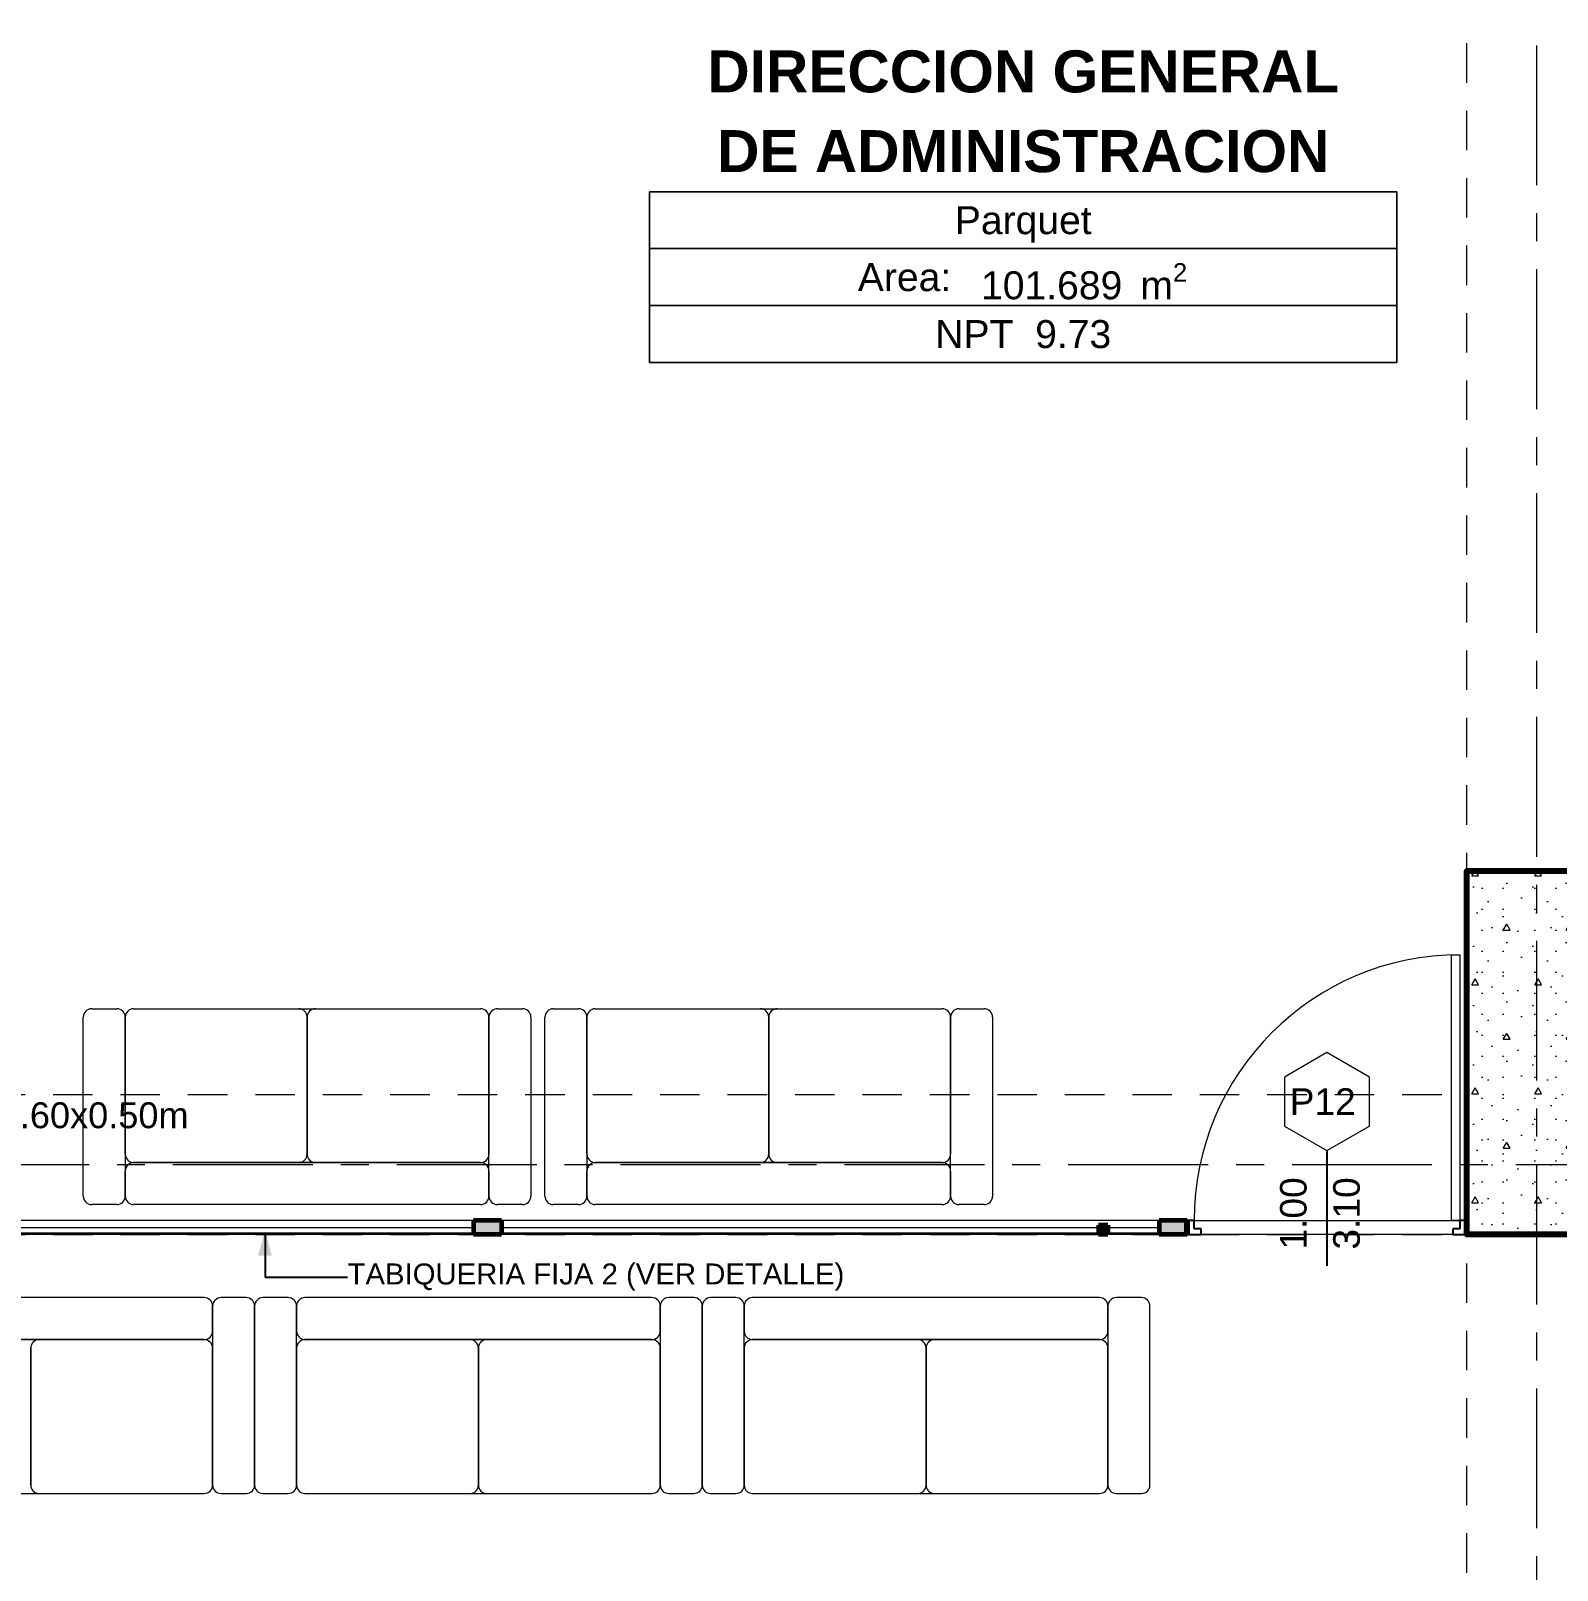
# Model space of a CAD drawing. Header units: inches. Extents: x -19 to 5698, y -728 to 92.
# Drawn here: x 195.94 to 201.39, y 28.5 to 34 of the extents above; entities that cross this region are included whole.
import ezdxf

# ---------------------------------------------------------------- set-up
doc = ezdxf.new("R2010")
doc.units = ezdxf.units.IN
doc.header["$MEASUREMENT"] = 0
doc.set_wipeout_variables(frame=1)
for name, pattern in [('Hidden Line', [0.195611, 0.141111, -0.0545]), ('Punto & Raya', [0.65, 0.5, -0.075, 0, -0.075]), ('Wipeout_Contour', [1, 0, -1])]:
    doc.linetypes.add(name, pattern=pattern)
doc.layers.get('0').update_dxf_attribs({"color": 61})
for name, color, linetype in [('02 _ ARQ _ ALB _ Ejes Generales', 251, 'Continuous'), ('02 _ ARQ _ ALB _ Mobiliario', 7, 'Continuous'), ('02 _ ARQ _ ALB _ Muros Interiores', 7, 'Continuous'), ('02 _ ARQ _ ZON _ Espacio.3D', 7, 'Continuous'), ('08 _ STR _ EXT _ 06 Columnas', 7, 'Continuous'), ('08 _ STR _ EXT _ 09 Vigas', 251, 'Continuous'), ('Acabado - Muros', 7, 'Continuous'), ('Notas - Etiquetas', 7, 'Continuous')]:
    doc.layers.add(name, color=color, linetype=linetype)
doc.styles.add('Estilo_Generado_1', font='swisseb.ttf')
doc.styles.add('Estilo_Generado_4', font='swisse.ttf')
doc.styles.add('Estilo_Generado_7', font='swisse.ttf')
doc.dimstyles.new('Estilo_Generado__8', dxfattribs={"dimtxt": 0.18, "dimasz": 0.0912, "dimexe": 0.18, "dimexo": 0.0625, "dimgap": 0, "dimtad": 0, "dimtih": 1, "dimtoh": 1, "dimdec": 4, "dimzin": 0, "dimdsep": 46, "dimcen": 0.09, "dimadec": 0, "dimazin": 0, "dimtfac": 1, "dimtdec": 4, "dimtmove": 0, "dimatfit": 3, "dimldrblk": 'ARROWHEAD_5', "dimfxl": 1, "dimtolj": 1, "dimtzin": 0, "dimarcsym": 0})

# ---------------------------------------------------------------- blocks, each defined once
blk = doc.blocks.new('ARROWHEAD_5')
at = {"linetype": 'Continuous', "lineweight": 0}
blk.add_hatch(color=0, dxfattribs=at).paths.add_polyline_path([(-1, 0.2679), (0, 0), (-1, -0.2679)])
at = {"color": 0, "linetype": 'Continuous', "lineweight": 0}
blk.add_line((0, 0), (-1, 0), dxfattribs=at)

msp = doc.modelspace()

# ---------------------------------------------------------------- hatches: boundary and pattern name
at = {"layer": '08 _ STR _ EXT _ 06 Columnas', "linetype": 'Continuous', "lineweight": 9}
h = msp.add_hatch(dxfattribs=at)
h.set_pattern_fill('HORMIGÓN_EN_MASA_0002', style=0, pattern_type=2)
h.set_pattern_definition([(0, (185.00004, 1e-08), (0, 0.3897114), [0.024375, -0.200625]), (0, (185.11254, 0.19486), (0, 0.3897114), [0.024375, -0.200625]), (60, (185.00004, 1e-08), (-0.3375, 0.1948557), [0.024375, -0.200625]), (60, (185.22504, 1e-08), (-0.3375, 0.1948557), [0.024375, -0.200625]), (120, (185.0244, 1e-08), (0.3375, 0.1948557), [0.024375, -0.200625]), (120, (185.2494, 1e-08), (0.3375, 0.1948557), [0.024375, -0.200625]), (0, (185.00004, 0.0375), (0, 0.075), [0, -0.075, 0, -0.1125]), (45, (185.03754, 0.0375), (-0.05303301, 0.05303301), [0, -0.05625, 0, -0.09375])])
h.paths.add_polyline_path([(201.97, 29.7), (201.97, 30.1999), (201.57, 30.2), (201.57, 31.0001), (201.07, 31.0002), (201.07, 29.7)])

# ---------------------------------------------------------------- linework, layer by layer
at = {"layer": '02 _ ARQ _ ALB _ Ejes Generales', "color": 251, "linetype": 'Punto & Raya', "lineweight": 13, "true_color": 0x636466}
for p, q in [((201.32, 3.05), (201.32, 44.9)), ((190.8454, 29.95), (239.57, 29.95))]:
    msp.add_line(p, q, dxfattribs=at)
at = {"layer": '02 _ ARQ _ ALB _ Mobiliario', "color": 175, "linetype": 'Continuous', "lineweight": 13}
for p, q in [((196.1549, 30.5068), (196.2449, 30.5068)), ((196.3049, 30.5068), (196.8949, 30.5068)), ((196.3049, 30.5068), (197.5449, 30.5068)), ((196.9549, 30.5068), (197.5449, 30.5068)), ((197.6049, 30.5068), (197.6949, 30.5068)), ((197.8049, 30.5068), (197.8949, 30.5068)), ((197.9549, 30.5068), (198.5449, 30.5068)), ((197.9549, 30.5068), (199.1949, 30.5068)), ((198.6049, 30.5068), (199.1949, 30.5068)), ((199.2549, 30.5068), (199.3449, 30.5068)), ((196.1249, 29.8368), (196.1249, 30.4768)), ((196.2749, 29.9868), (196.2749, 30.4768)), ((196.2749, 29.9868), (196.2749, 30.4768)), ((196.2749, 30.4768), (196.2749, 29.8368)), ((196.9249, 30.4768), (196.9249, 29.9868)), ((196.9249, 29.9868), (196.9249, 30.4768)), ((197.5749, 30.4768), (197.5749, 29.9868)), ((197.5749, 30.4768), (197.5749, 29.9868)), ((197.5749, 29.8368), (197.5749, 30.4768)), ((197.7249, 30.4768), (197.7249, 29.8368)), ((197.7749, 29.8368), (197.7749, 30.4768)), ((197.9249, 29.9868), (197.9249, 30.4768)), ((197.9249, 29.9868), (197.9249, 30.4768)), ((197.9249, 30.4768), (197.9249, 29.8368)), ((198.5749, 30.4768), (198.5749, 29.9868)), ((198.5749, 29.9868), (198.5749, 30.4768)), ((199.2249, 30.4768), (199.2249, 29.9868)), ((199.2249, 30.4768), (199.2249, 29.9868)), ((199.2249, 29.8368), (199.2249, 30.4768)), ((199.3749, 30.4768), (199.3749, 29.8368)), ((196.8949, 29.9568), (196.3049, 29.9568)), ((197.5449, 29.9568), (196.3049, 29.9568)), ((196.3049, 29.9568), (197.5449, 29.9568)), ((197.5449, 29.9568), (196.9549, 29.9568)), ((198.5449, 29.9568), (197.9549, 29.9568)), ((199.1949, 29.9568), (197.9549, 29.9568)), ((197.9549, 29.9568), (199.1949, 29.9568)), ((199.1949, 29.9568), (198.6049, 29.9568)), ((196.2749, 29.8368), (196.2749, 29.9268)), ((197.5749, 29.9268), (197.5749, 29.8368)), ((197.9249, 29.8368), (197.9249, 29.9268)), ((199.2249, 29.9268), (199.2249, 29.8368)), ((196.2449, 29.8068), (196.1549, 29.8068)), ((197.5449, 29.8068), (196.3049, 29.8068)), ((197.6949, 29.8068), (197.6049, 29.8068)), ((197.8949, 29.8068), (197.8049, 29.8068)), ((199.1949, 29.8068), (197.9549, 29.8068)), ((199.3449, 29.8068), (199.2549, 29.8068)), ((196.5572, 29.4743), (195.3172, 29.4743)), ((196.5872, 29.3543), (196.5872, 29.4443)), ((196.5872, 29.4443), (196.5872, 28.8043)), ((196.7072, 29.4743), (196.6172, 29.4743)), ((196.7372, 28.8043), (196.7372, 29.4443)), ((196.7372, 29.4443), (196.7372, 28.8043)), ((196.8572, 29.4743), (196.7672, 29.4743)), ((196.8872, 29.4443), (196.8872, 29.3543)), ((196.8872, 28.8043), (196.8872, 29.4443)), ((198.1572, 29.4743), (196.9172, 29.4743)), ((198.1872, 29.3543), (198.1872, 29.4443)), ((198.1872, 29.4443), (198.1872, 28.8043)), ((198.3072, 29.4743), (198.2172, 29.4743)), ((198.3372, 28.8043), (198.3372, 29.4443)), ((198.3372, 29.4443), (198.3372, 28.8043)), ((198.4572, 29.4743), (198.3672, 29.4743)), ((198.4872, 29.4443), (198.4872, 29.3543)), ((198.4872, 28.8043), (198.4872, 29.4443)), ((199.7572, 29.4743), (198.5172, 29.4743)), ((199.7872, 29.3543), (199.7872, 29.4443)), ((199.7872, 29.4443), (199.7872, 28.8043)), ((199.9072, 29.4743), (199.8172, 29.4743)), ((199.9372, 28.8043), (199.9372, 29.4443)), ((196.5572, 29.3243), (195.3172, 29.3243)), ((195.3172, 29.3243), (196.5572, 29.3243)), ((195.9372, 28.8043), (195.9372, 29.2943)), ((195.9372, 29.2943), (195.9372, 28.8043)), ((196.5572, 29.3243), (195.9672, 29.3243)), ((196.5872, 28.8043), (196.5872, 29.2943)), ((196.5872, 28.8043), (196.5872, 29.2943)), ((196.8872, 29.2943), (196.8872, 28.8043)), ((196.8872, 29.2943), (196.8872, 28.8043)), ((197.5072, 29.3243), (196.9172, 29.3243)), ((198.1572, 29.3243), (196.9172, 29.3243)), ((196.9172, 29.3243), (198.1572, 29.3243)), ((197.5372, 28.8043), (197.5372, 29.2943)), ((197.5372, 29.2943), (197.5372, 28.8043)), ((198.1572, 29.3243), (197.5672, 29.3243)), ((198.1872, 28.8043), (198.1872, 29.2943)), ((198.1872, 28.8043), (198.1872, 29.2943)), ((198.4872, 29.2943), (198.4872, 28.8043)), ((198.4872, 29.2943), (198.4872, 28.8043)), ((199.1072, 29.3243), (198.5172, 29.3243)), ((199.7572, 29.3243), (198.5172, 29.3243)), ((198.5172, 29.3243), (199.7572, 29.3243)), ((199.1372, 28.8043), (199.1372, 29.2943)), ((199.1372, 29.2943), (199.1372, 28.8043)), ((199.7572, 29.3243), (199.1672, 29.3243)), ((199.7872, 28.8043), (199.7872, 29.2943)), ((199.7872, 28.8043), (199.7872, 29.2943)), ((195.3172, 28.7743), (196.5572, 28.7743)), ((195.9672, 28.7743), (196.5572, 28.7743)), ((196.6172, 28.7743), (196.7072, 28.7743)), ((196.7672, 28.7743), (196.8572, 28.7743)), ((196.9172, 28.7743), (197.5072, 28.7743)), ((196.9172, 28.7743), (198.1572, 28.7743)), ((197.5672, 28.7743), (198.1572, 28.7743)), ((198.2172, 28.7743), (198.3072, 28.7743)), ((198.3672, 28.7743), (198.4572, 28.7743)), ((198.5172, 28.7743), (199.1072, 28.7743)), ((198.5172, 28.7743), (199.7572, 28.7743)), ((199.1672, 28.7743), (199.7572, 28.7743)), ((199.8172, 28.7743), (199.9072, 28.7743))]:
    msp.add_line(p, q, dxfattribs=at)
for centre, start, end in [((196.1549, 30.4768), 90, 180), ((196.2449, 30.4768), 0, 90), ((196.3049, 30.4768), 90, 180), ((196.3049, 30.4768), 90, 180), ((196.8949, 30.4768), 0, 90), ((196.9549, 30.4768), 90, 180), ((197.5449, 30.4768), 0, 90), ((197.5449, 30.4768), 0, 90), ((197.6049, 30.4768), 90, 180), ((197.6949, 30.4768), 0, 90), ((197.8049, 30.4768), 90, 180), ((197.8949, 30.4768), 0, 90), ((197.9549, 30.4768), 90, 180), ((197.9549, 30.4768), 90, 180), ((198.5449, 30.4768), 0, 90), ((198.6049, 30.4768), 90, 180), ((199.1949, 30.4768), 0, 90), ((199.1949, 30.4768), 0, 90), ((199.2549, 30.4768), 90, 180), ((199.3449, 30.4768), 0, 90), ((196.3049, 29.9868), 180, 270), ((196.3049, 29.9868), 180, 270), ((196.3049, 29.9268), 90, 180), ((196.8949, 29.9868), 270, 0), ((196.9549, 29.9868), 180, 270), ((197.5449, 29.9868), 270, 0), ((197.5449, 29.9868), 270, 0), ((197.5449, 29.9268), 0, 90), ((197.9549, 29.9868), 180, 270), ((197.9549, 29.9868), 180, 270), ((197.9549, 29.9268), 90, 180), ((198.5449, 29.9868), 270, 0), ((198.6049, 29.9868), 180, 270), ((199.1949, 29.9868), 270, 0), ((199.1949, 29.9868), 270, 0), ((199.1949, 29.9268), 0, 90), ((196.1549, 29.8368), 180, 270), ((196.2449, 29.8368), 270, 0), ((196.3049, 29.8368), 180, 270), ((197.5449, 29.8368), 270, 0), ((197.6049, 29.8368), 180, 270), ((197.6949, 29.8368), 270, 0), ((197.8049, 29.8368), 180, 270), ((197.8949, 29.8368), 270, 0), ((197.9549, 29.8368), 180, 270), ((199.1949, 29.8368), 270, 0), ((199.2549, 29.8368), 180, 270), ((199.3449, 29.8368), 270, 0), ((196.5572, 29.4443), 0, 90), ((196.6172, 29.4443), 90, 180), ((196.7072, 29.4443), 0, 90), ((196.7672, 29.4443), 90, 180), ((196.8572, 29.4443), 0, 90), ((196.9172, 29.4443), 90, 180), ((198.1572, 29.4443), 0, 90), ((198.2172, 29.4443), 90, 180), ((198.3072, 29.4443), 0, 90), ((198.3672, 29.4443), 90, 180), ((198.4572, 29.4443), 0, 90), ((198.5172, 29.4443), 90, 180), ((199.7572, 29.4443), 0, 90), ((199.8172, 29.4443), 90, 180), ((199.9072, 29.4443), 0, 90), ((196.5572, 29.3543), 270, 0), ((196.9172, 29.3543), 180, 270), ((198.1572, 29.3543), 270, 0), ((198.5172, 29.3543), 180, 270), ((199.7572, 29.3543), 270, 0), ((195.9672, 29.2943), 90, 180), ((196.5572, 29.2943), 0, 90), ((196.5572, 29.2943), 0, 90), ((196.9172, 29.2943), 90, 180), ((196.9172, 29.2943), 90, 180), ((197.5072, 29.2943), 0, 90), ((197.5672, 29.2943), 90, 180), ((198.1572, 29.2943), 0, 90), ((198.1572, 29.2943), 0, 90), ((198.5172, 29.2943), 90, 180), ((198.5172, 29.2943), 90, 180), ((199.1072, 29.2943), 0, 90), ((199.1672, 29.2943), 90, 180), ((199.7572, 29.2943), 0, 90), ((199.7572, 29.2943), 0, 90), ((195.9672, 28.8043), 180, 270), ((196.5572, 28.8043), 270, 0), ((196.5572, 28.8043), 270, 0), ((196.6172, 28.8043), 180, 270), ((196.7072, 28.8043), 270, 0), ((196.7672, 28.8043), 180, 270), ((196.8572, 28.8043), 270, 0), ((196.9172, 28.8043), 180, 270), ((196.9172, 28.8043), 180, 270), ((197.5072, 28.8043), 270, 0), ((197.5672, 28.8043), 180, 270), ((198.1572, 28.8043), 270, 0), ((198.1572, 28.8043), 270, 0), ((198.2172, 28.8043), 180, 270), ((198.3072, 28.8043), 270, 0), ((198.3672, 28.8043), 180, 270), ((198.4572, 28.8043), 270, 0), ((198.5172, 28.8043), 180, 270), ((198.5172, 28.8043), 180, 270), ((199.1072, 28.8043), 270, 0), ((199.1672, 28.8043), 180, 270), ((199.7572, 28.8043), 270, 0), ((199.7572, 28.8043), 270, 0), ((199.8172, 28.8043), 180, 270), ((199.9072, 28.8043), 270, 0)]:
    msp.add_arc(centre, 0.03, start, end, dxfattribs=at)
at = {"layer": '02 _ ARQ _ ALB _ Muros Interiores', "color": 165, "linetype": 'Continuous', "lineweight": 15}
for p, q in [((201.015, 29.75), (201.015, 30.7)), ((201.015, 30.7), (201.045, 30.7)), ((201.045, 30.7), (201.045, 29.75)), ((201.045, 29.75), (201.015, 29.75))]:
    msp.add_line(p, q, dxfattribs=at)
at = {"layer": '02 _ ARQ _ ALB _ Muros Interiores', "color": 152, "linetype": 'Continuous', "lineweight": 25}
msp.add_line((200.57, 30), (200.57, 29.5875), dxfattribs=at)
at = {"layer": '02 _ ARQ _ ALB _ Muros Interiores', "color": 7, "linetype": 'Continuous', "lineweight": 80}
for p, q in [((200.07, 29.7), (200.07, 29.75)), ((200.07, 29.7), (200.07, 29.75)), ((200.07, 29.7), (200.07, 29.75)), ((201.07, 29.7), (201.07, 29.75)), ((201.07, 29.7), (201.07, 29.75)), ((201.07, 29.7), (201.07, 29.75))]:
    msp.add_line(p, q, dxfattribs=at)
at = {"layer": '02 _ ARQ _ ALB _ Muros Interiores', "color": 165, "linetype": 'Continuous', "lineweight": 25}
for p, q in [((200.095, 29.75), (200.07, 29.75)), ((200.07, 29.75), (200.07, 29.7)), ((200.095, 29.72), (200.095, 29.75)), ((200.12, 29.72), (200.095, 29.72)), ((200.12, 29.7), (200.12, 29.72)), ((201.045, 29.72), (201.02, 29.72)), ((201.02, 29.72), (201.02, 29.7)), ((201.07, 29.75), (201.045, 29.75)), ((201.045, 29.75), (201.045, 29.72)), ((201.07, 29.7), (201.07, 29.75)), ((200.07, 29.7), (200.12, 29.7)), ((201.02, 29.7), (201.07, 29.7))]:
    msp.add_line(p, q, dxfattribs=at)
at = {"layer": '02 _ ARQ _ ALB _ Muros Interiores', "color": 251, "linetype": 'Continuous', "lineweight": 13, "flags": 128}
msp.add_lwpolyline([(200.57, 30.35), (200.4184, 30.2625), (200.4184, 30.0875), (200.57, 30), (200.7216, 30.0875), (200.7216, 30.2625)], close=True, dxfattribs=at)
at = {"layer": '02 _ ARQ _ ALB _ Muros Interiores', "color": 165, "linetype": 'Continuous', "lineweight": 15}
msp.add_arc((201.045, 29.75), 0.95, 90, 180, dxfattribs=at)
at = {"layer": '02 _ ARQ _ ZON _ Espacio.3D', "color": 251, "linetype": 'Continuous', "lineweight": 13}
for p, q in [((200.8202, 33.4271), (198.1487, 33.4271)), ((198.1487, 33.4271), (198.1487, 32.8163)), ((198.1487, 33.4271), (200.8202, 33.4271)), ((198.1487, 33.2235), (198.1487, 33.4271)), ((200.8202, 32.8163), (200.8202, 33.4271)), ((200.8202, 33.4271), (200.8202, 33.2235)), ((200.8202, 33.2235), (198.1487, 33.2235)), ((198.1487, 33.2235), (200.8202, 33.2235)), ((198.1487, 33.0199), (198.1487, 33.2235)), ((200.8202, 33.2235), (200.8202, 33.0199)), ((200.8202, 33.0199), (198.1487, 33.0199)), ((198.1487, 33.0199), (200.8202, 33.0199)), ((198.1487, 32.8163), (198.1487, 33.0199)), ((200.8202, 33.0199), (200.8202, 32.8163)), ((198.1487, 32.8163), (200.8202, 32.8163)), ((200.8202, 32.8163), (198.1487, 32.8163))]:
    msp.add_line(p, q, dxfattribs=at)
at = {"layer": '02 _ ARQ _ ZON _ Espacio.3D', "color": 254, "linetype": 'Continuous', "lineweight": 0, "flags": 128}
for points in [[(201.07, 31.0002), (205.02, 31), (205.02, 39), (201.0699, 39), (201.0698, 39.7505), (196.27, 39.7505), (196.2701, 39.4), (194.57, 39.4), (194.57, 37.7), (194.22, 37.7), (194.22, 33.75), (193.32, 33.75), (193.32, 29.75), (194.07, 29.75), (194.07, 30.7), (194.57, 30.7), (194.57, 30.2), (195.07, 30.2), (195.07, 29.75), (201.07, 29.75)], [(205.02, 18.65), (205.02, 29.6999), (193.32, 29.6999), (193.32, 25.3384), (194.57, 25.3384), (194.57, 25.1632), (193.32, 25.1632), (193.32, 18.6489)]]:
    msp.add_lwpolyline(points, close=True, dxfattribs=at)
at = {"layer": '08 _ STR _ EXT _ 06 Columnas', "color": 7, "linetype": 'Continuous', "lineweight": 80, "flags": 128}
msp.add_lwpolyline([(201.97, 29.7), (201.07, 29.7), (201.07, 31.0002), (201.57, 31.0001), (201.57, 30.2), (201.97, 30.1999)], close=True, dxfattribs=at)
at = {"layer": '08 _ STR _ EXT _ 09 Vigas', "color": 251, "linetype": 'Hidden Line', "lineweight": 13, "true_color": 0x636466}
for p, q in [((201.07, 30.2), (201.07, 39.4)), ((194.57, 30.2), (201.07, 30.2)), ((194.57, 29.7), (215.07, 29.7)), ((201.07, 17.4), (201.07, 29.7))]:
    msp.add_line(p, q, dxfattribs=at)
at = {"layer": 'Acabado - Muros', "color": 7, "linetype": 'Continuous', "lineweight": 60}
msp.add_line((200.07, 29.75), (200.07, 29.7), dxfattribs=at)

# ---------------------------------------------------------------- texts
at = {"layer": '02 _ ARQ _ ALB _ Muros Interiores', "color": 5, "lineweight": 25, "insert": (200.4367, 30.1275), "char_height": 0.095, "attachment_point": 7, "style": 'Estilo_Generado_4'}
msp.add_mtext('\\A1;{\\pql;\\pt0;\\fSwis721 Ex BT|b0|i0|c0|p34;P12\\fSwis721 Ex BT|b0|i0|c0|p34;\\fSwis721 Ex BT|b0|i0|c0|p34;\\fSwis721 Ex BT|b0|i0|c0|p34;}', dxfattribs=at)
at = {"layer": '02 _ ARQ _ ALB _ Muros Interiores', "color": 5, "lineweight": 25, "char_height": 0.095, "attachment_point": 7, "rotation": 90, "style": 'Estilo_Generado_4'}
for s, insert in [('\\A1;{\\pql;\\pt0;\\fSwis721 Ex BT|b0|i0|c0|p34;1.00\\fSwis721 Ex BT|b0|i0|c0|p34;\\A1{\\H.66x;\\S^  ;}\\fSwis721 Ex BT|b0|i0|c0|p34;\\fSwis721 Ex BT|b0|i0|c0|p34;}', (200.525, 29.646)), ('\\A1;{\\pql;\\pt0;\\fSwis721 Ex BT|b0|i0|c0|p34;3.10\\fSwis721 Ex BT|b0|i0|c0|p34;\\A1{\\H.66x;\\S^  ;}\\fSwis721 Ex BT|b0|i0|c0|p34;\\fSwis721 Ex BT|b0|i0|c0|p34;}', (200.715, 29.646))]:
    msp.add_mtext(s, dxfattribs=dict(at, insert=insert))
at = {"layer": '02 _ ARQ _ ZON _ Espacio.3D', "color": 251, "lineweight": 25, "attachment_point": 2}
for s, insert, char_height, style in [('\\A1;{\\pqc;\\pt0;\\fSwis721 Ex BT|b1|i0|c0|p34;DIRECCION GENERAL}', (199.4845, 33.932), 0.15, 'Estilo_Generado_1'), ('\\A1;{\\pqc;\\pt0;\\fSwis721 Ex BT|b1|i0|c0|p34;DE ADMINISTRACION}', (199.4845, 33.647), 0.15, 'Estilo_Generado_1'), ('\\A1;{\\pqc;\\pt0;\\fSwis721 Ex BT|b0|i0|c238|p34;Parquet}', (199.4845, 33.3753), 0.1, 'Estilo_Generado_7'), ('\\A1;{\\pqc;\\pt0;\\fSwis721 Ex BT|b0|i0|c238|p34;Area: }', (199.0602, 33.1717), 0.1, 'Estilo_Generado_7'), ('\\A1;{\\pqc;\\pt0,0.3;\\fSwis721 Ex BT|b0|i0|c238|p34;101.689\\fSwis721 Ex BT|b0|i0|c238|p34;\\A1{\\H.66x;\\S^  ;}\\fSwis721 Ex BT|b0|i0|c238|p34; m\\fSwis721 Ex BT|b0|i0|c238|p34;\\A1{\\H.66x;\\S2^  ;}}', (199.7021, 33.1717), 0.1, 'Estilo_Generado_7'), ('\\A1;{\\pqc;\\pt0;\\fSwis721 Ex BT|b0|i0|c238|p34;NPT  9.73}', (199.4845, 32.9681), 0.1, 'Estilo_Generado_7')]:
    msp.add_mtext(s, dxfattribs=dict(at, insert=insert, char_height=char_height, style=style))
at = {"layer": 'Notas - Etiquetas', "color": 171, "linetype": 'Continuous', "lineweight": 13, "insert": (195.2229, 30.1724), "char_height": 0.0925, "attachment_point": 1, "style": 'Estilo_Generado_4'}
msp.add_mtext('\\A1;{\\pql;\\fSwis721 Ex BT|b0|i0|c0|p34;VIGA-101\\fSwis721 Ex BT|b0|i0|c0|p34; \\fSwis721 Ex BT|b0|i0|c0|p34;0.60\\fSwis721 Ex BT|b0|i0|c0|p34;x\\fSwis721 Ex BT|b0|i0|c0|p34;0.50\\fSwis721 Ex BT|b0|i0|c0|p34;m}', dxfattribs=at)
at = {"layer": 'Notas - Etiquetas', "color": 171, "linetype": 'Continuous', "lineweight": 13, "insert": (197.0694, 29.5475), "char_height": 0.075, "attachment_point": 4, "rotation": 0, "style": 'Estilo_Generado_4'}
msp.add_mtext('\\A1;{\\pql;\\fSwis721 Ex BT|b0|i0|c0|p34;TABIQUERIA FIJA 2 (VER DETALLE)\\fSwis721 Ex BT|b0|i0|c0|p34; }', dxfattribs=at)

# ---------------------------------------------------------------- leaders
at = {"layer": 'Notas - Etiquetas', "color": 144, "linetype": 'Continuous', "lineweight": 13, "annotation_type": 0, "has_hookline": 1, "hookline_direction": 0, "text_width": 1.9482, "horizontal_direction": (1, 1e-06, 0)}
msp.add_leader([(196.7744, 29.715), (196.7744, 29.5475), (197.0694, 29.5475)], dimstyle='Estilo_Generado__8', dxfattribs=at)

# ---------------------------------------------------------------- next in the draw order: wipeouts: each hides what was drawn before it
at = {"color": 254, "linetype": 'Wipeout_Contour', "lineweight": 0, "ltscale": 9717.888916}
msp.add_wipeout([(195.37, 29.75), (195.37, 29.733), (195.3865, 29.733), (195.3865, 29.7), (197.52, 29.7), (197.52, 29.75)], dxfattribs=at).dxf.layer = 'Acabado - Muros'
at = {"color": 254, "linetype": 'Wipeout_Contour', "lineweight": 0, "ltscale": 9733.65095}
msp.add_wipeout([(199.77, 29.75), (197.62, 29.75), (197.62, 29.7), (199.7535, 29.7), (199.7535, 29.733), (199.77, 29.733)], dxfattribs=at).dxf.layer = 'Acabado - Muros'

# ---------------------------------------------------------------- next in the draw order: linework, layer by layer
at = {"layer": 'Acabado - Muros', "color": 251, "linetype": 'Continuous', "lineweight": 13, "flags": 128}
for points in [[(197.52, 29.75), (195.37, 29.75), (195.17, 29.75)], [(197.52, 29.7), (195.3865, 29.7)]]:
    msp.add_lwpolyline(points, dxfattribs=at)

# ---------------------------------------------------------------- next in the draw order: wipeouts: each hides what was drawn before it
at = {"color": 254, "linetype": 'Wipeout_Contour', "lineweight": 0, "ltscale": 9740.235479}
msp.add_wipeout([(199.97, 29.75), (199.77, 29.75), (199.77, 29.733), (199.7865, 29.733), (199.7865, 29.7), (199.97, 29.7)], dxfattribs=at).dxf.layer = 'Acabado - Muros'

# ---------------------------------------------------------------- next in the draw order: linework, layer by layer
at = {"layer": 'Acabado - Muros', "color": 251, "linetype": 'Continuous', "lineweight": 13, "flags": 128}
for points in [[(199.97, 29.75), (199.77, 29.75), (197.62, 29.75)], [(199.7535, 29.7), (197.62, 29.7)], [(199.97, 29.7), (199.7865, 29.7)]]:
    msp.add_lwpolyline(points, dxfattribs=at)

# ---------------------------------------------------------------- next in the draw order: wipeouts: each hides what was drawn before it
at = {"color": 254, "linetype": 'Wipeout_Contour', "lineweight": 0, "ltscale": 6479.37561}
msp.add_wipeout([(195.3865, 29.705), (197.52, 29.705), (197.52, 29.725), (195.3865, 29.725)], dxfattribs=at).dxf.layer = 'Acabado - Muros'

# ---------------------------------------------------------------- next in the draw order: linework, layer by layer
at = {"layer": 'Acabado - Muros', "color": 7, "linetype": 'Continuous', "lineweight": 60}
msp.add_line((197.52, 29.75), (197.52, 29.7), dxfattribs=at)
at = {"layer": 'Acabado - Muros', "color": 7, "linetype": 'Continuous', "lineweight": 13, "flags": 128}
msp.add_lwpolyline([(195.3865, 29.705), (195.3865, 29.725), (197.52, 29.725), (197.52, 29.705)], close=True, dxfattribs=at)

# ---------------------------------------------------------------- next in the draw order: wipeouts: each hides what was drawn before it
at = {"color": 254, "linetype": 'Wipeout_Contour', "lineweight": 0, "ltscale": 6488.308109}
msp.add_wipeout([(197.62, 29.705), (199.7535, 29.705), (199.7535, 29.725), (197.62, 29.725)], dxfattribs=at).dxf.layer = 'Acabado - Muros'
at = {"color": 254, "linetype": 'Wipeout_Contour', "lineweight": 0, "ltscale": 6493.073306}
msp.add_wipeout([(199.7865, 29.705), (199.97, 29.705), (199.97, 29.725), (199.7865, 29.725)], dxfattribs=at).dxf.layer = 'Acabado - Muros'

# ---------------------------------------------------------------- next in the draw order: hatches: boundary and pattern name
at = {"layer": 'Acabado - Muros', "linetype": 'Continuous', "lineweight": 0}
for points in [[(197.52, 29.75), (197.52, 29.7), (197.62, 29.7), (197.62, 29.75)], [(199.7535, 29.733), (199.7535, 29.7), (199.7865, 29.7), (199.7865, 29.733)], [(199.97, 29.7), (200.07, 29.7), (200.07, 29.75), (199.97, 29.75)]]:
    msp.add_hatch(color=254, dxfattribs=at).paths.add_polyline_path(points)

# ---------------------------------------------------------------- next in the draw order: linework, layer by layer
at = {"layer": 'Acabado - Muros', "color": 7, "linetype": 'Continuous', "lineweight": 60}
for p, q in [((197.62, 29.75), (197.52, 29.75)), ((197.62, 29.75), (197.62, 29.7)), ((199.7535, 29.733), (199.7535, 29.7)), ((199.7865, 29.733), (199.7535, 29.733)), ((199.7865, 29.733), (199.7865, 29.7)), ((200.07, 29.75), (199.97, 29.75)), ((199.97, 29.75), (199.97, 29.7)), ((197.62, 29.7), (197.52, 29.7)), ((199.7865, 29.7), (199.7535, 29.7)), ((200.07, 29.7), (199.97, 29.7))]:
    msp.add_line(p, q, dxfattribs=at)
at = {"layer": 'Acabado - Muros', "color": 7, "linetype": 'Continuous', "lineweight": 13, "flags": 128}
for points in [[(197.62, 29.705), (197.62, 29.725), (199.7535, 29.725), (199.7535, 29.705)], [(199.7865, 29.705), (199.7865, 29.725), (199.97, 29.725), (199.97, 29.705)]]:
    msp.add_lwpolyline(points, close=True, dxfattribs=at)

doc.saveas('drawing.dxf')
